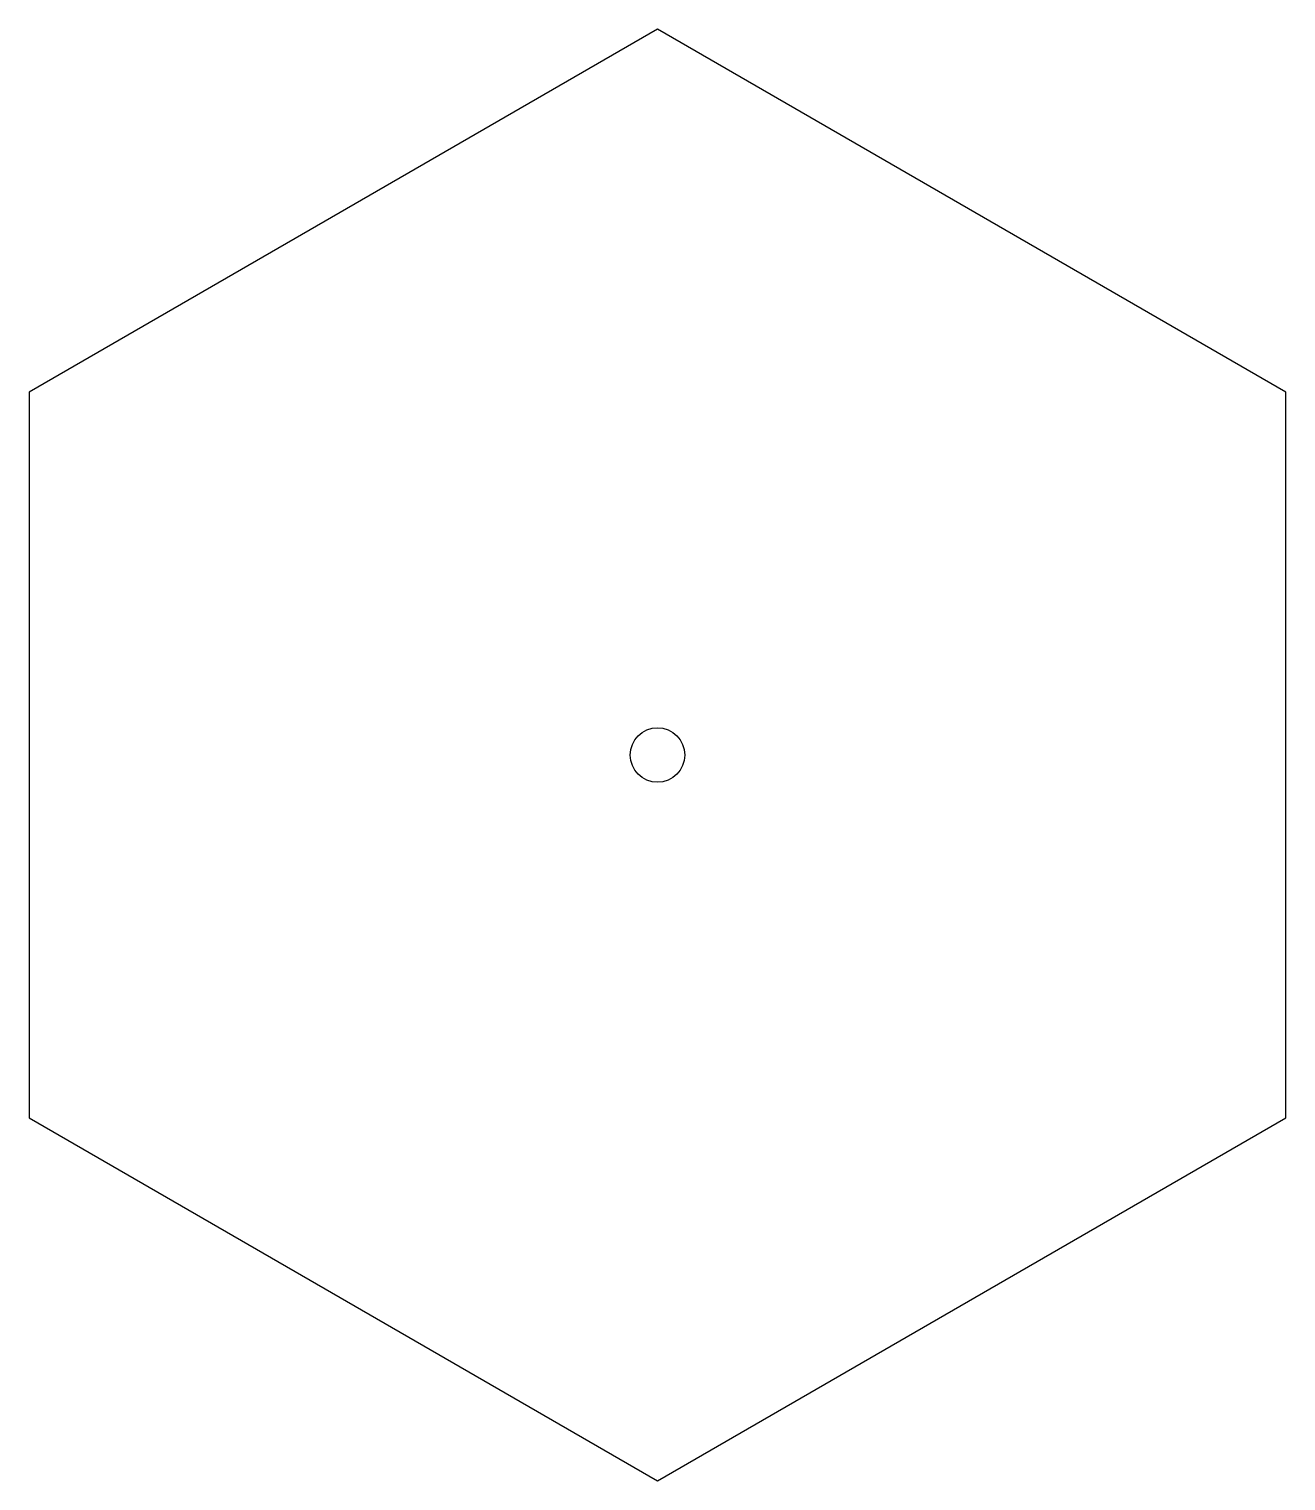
# Model space of a CAD drawing. Extents: x -173 to 173, y -200 to 200.
import ezdxf

# ---------------------------------------------------------------- set-up
doc = ezdxf.new("R2010")
doc.units = 0
doc.layers.add('Facebinder001', color=7, linetype='CONTINUOUS')

msp = doc.modelspace()

# ---------------------------------------------------------------- linework, layer by layer
at = {"layer": 'Facebinder001'}
for p, q in [((0, 200), (-173.205, 100)), ((173.205, 100), (0, 200)), ((-173.205, 100), (-173.205, -100)), ((173.205, -100), (173.205, 100)), ((-173.205, -100), (0, -200)), ((0, -200), (173.205, -100))]:
    msp.add_line(p, q, dxfattribs=at)
msp.add_circle((0, 0), 7.5, dxfattribs=at)

doc.saveas('drawing.dxf')
